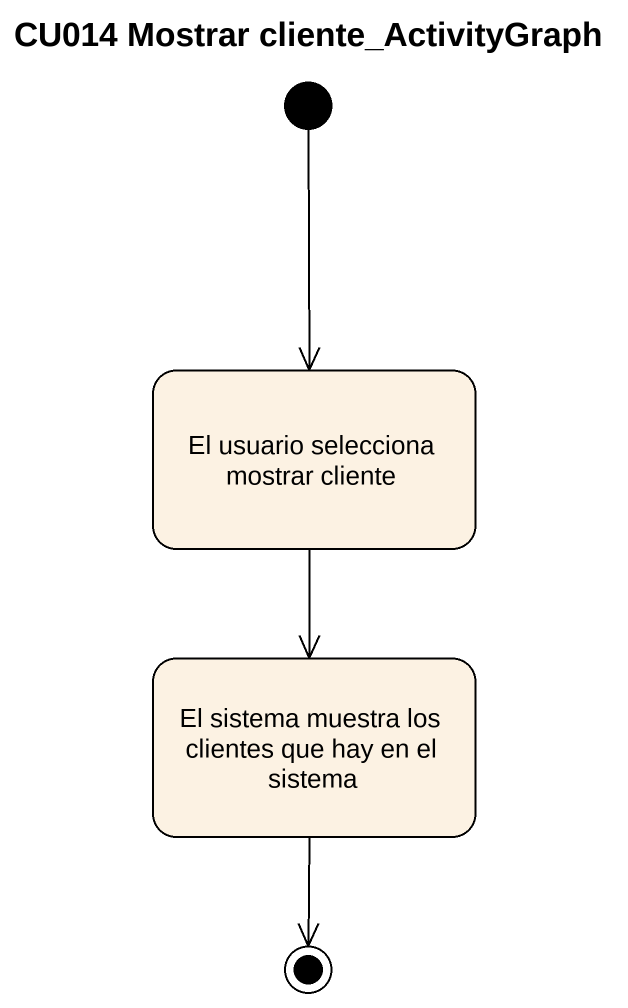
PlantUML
@startuml
title CU014 Mostrar cliente_ActivityGraph
hide empty description
state "El usuario selecciona mostrar cliente" as El_usuario_selecciona
state "El sistema muestra los clientes que hay en el sistema" as El_sistema_muestra_los
[*] --> El_usuario_selecciona
El_usuario_selecciona --> El_sistema_muestra_los
El_sistema_muestra_los --> [*]
@enduml
